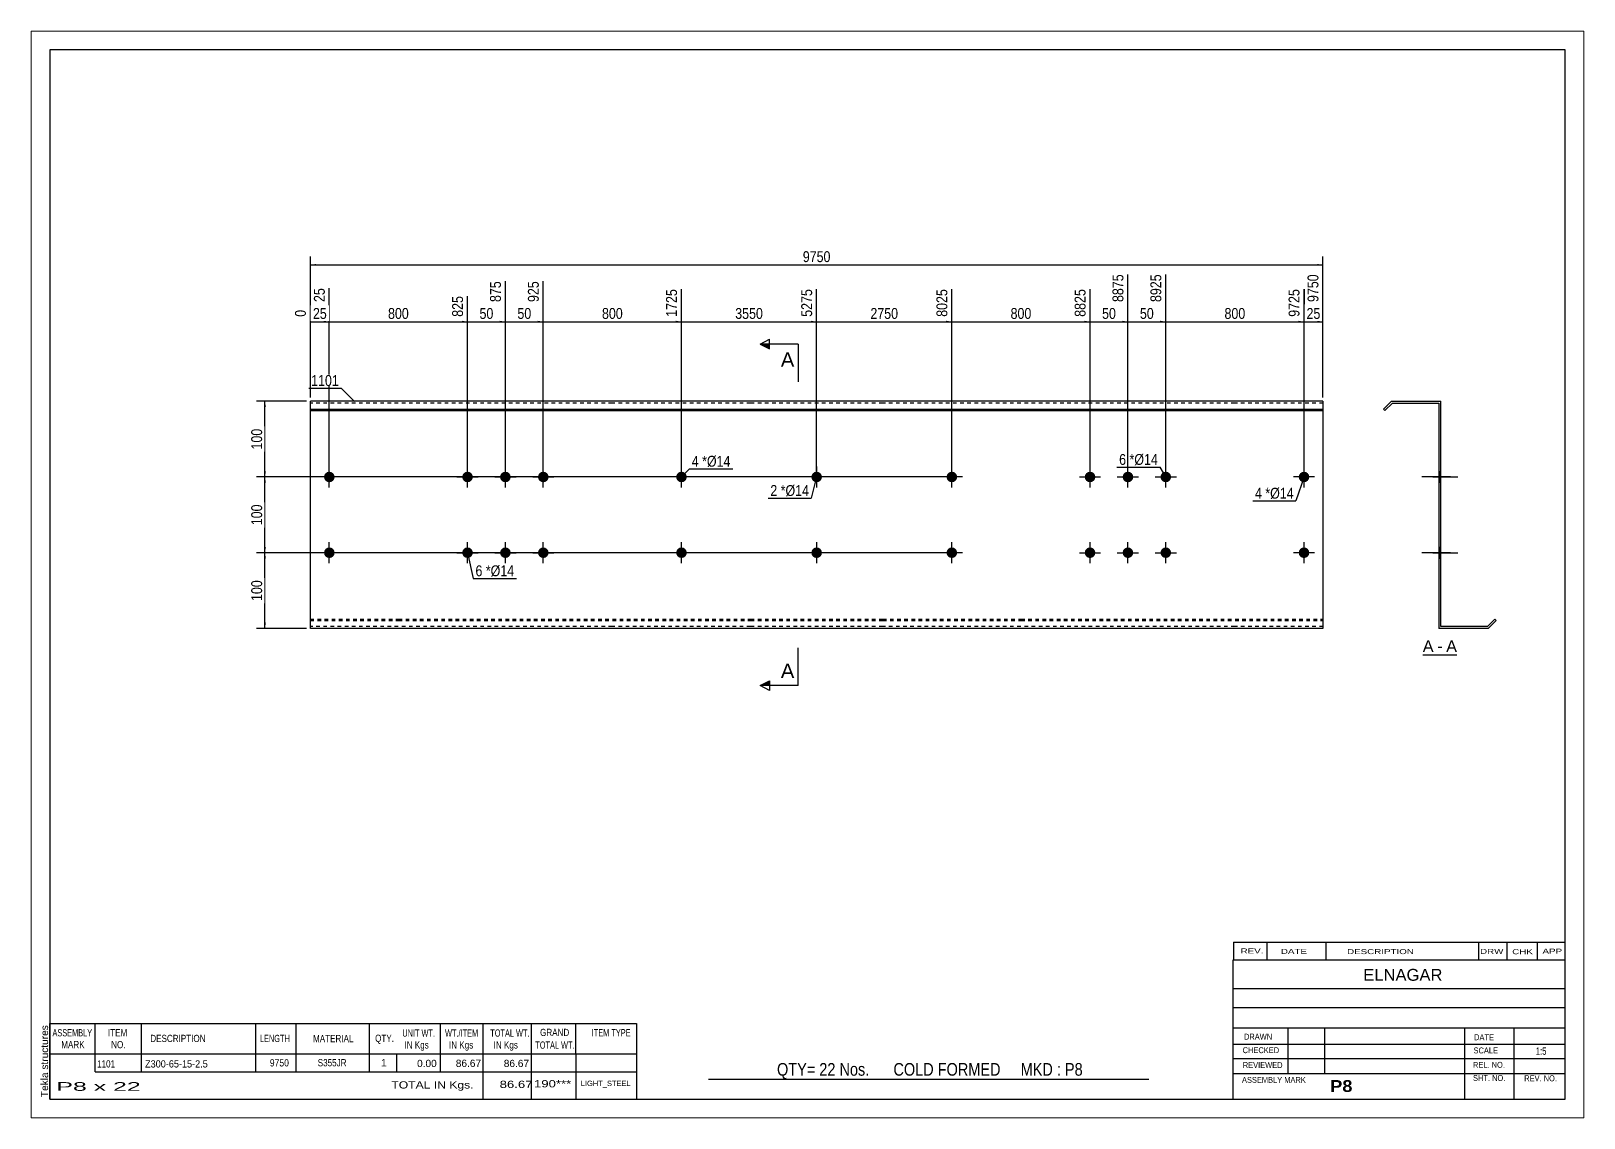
# Paper-space layout 'Layout1' of a CAD drawing. Header units: millimetres. Extents: x 0 to 410, y 0 to 287.
# The model-space entities are those that its viewports show. They can reach past a viewport. Long polylines and large blocks are cut down to what shows.
import ezdxf

# ---------------------------------------------------------------- set-up
doc = ezdxf.new("R2010")
doc.units = ezdxf.units.MM
doc.linetypes.add('DXK_LINE_DOT1', pattern=[1.8814, 0.9407, -0.9407])
doc.layers.add('Viewport layer', color=7, linetype='Continuous', plot=False)
doc.styles.add('Arial', font='ARIAL.TTF', dxfattribs={"height": 0.2})
doc.styles.add('Arial Bold', font='ARIALBD.TTF', dxfattribs={"height": 0.2})
doc.styles.add('Arial Narrow', font='ARIALN.TTF', dxfattribs={"height": 0.2})

# ---------------------------------------------------------------- blocks, each defined once
blk = doc.blocks.new('Unknown-629084057-1634')
at = {"color": 5, "linetype": 'Continuous'}
for p, q in [((331.25, 122.75), (-68.75, 122.75)), ((-68.75, 122.75), (-68.75, -154.25)), ((331.25, -154.25), (331.25, 122.75)), ((-68.75, -154.25), (331.25, -154.25))]:
    blk.add_line(p, q, dxfattribs=at)
at = {"color": 174, "linetype": 'Continuous', "style": 'Arial'}
blk.add_text('Tekla structures', height=1.9102, rotation=90, dxfattribs=at).set_placement((-69.25, -153.75))
blk = doc.blocks.new('Unknown-629084057-12 - 1231')
at = {"color": 7, "linetype": 'Continuous'}
blk.add_line((293.7, -36.95), (302.73, -36.95), dxfattribs=at)
at = {"color": 0, "linetype": 'Continuous'}
blk.add_wipeout([(296.54, -36.2), (296.54, -33), (293.7, -33), (293.7, -36.2)], dxfattribs=at)
blk.add_wipeout([(298.92, -36.2), (298.92, -33), (297.5, -33), (297.5, -36.2)], dxfattribs=at)
at = {"color": 96, "linetype": 'Continuous', "style": 'Arial'}
blk.add_text('A', height=3.06, dxfattribs=at).set_placement((293.7, -36.2))
at = {"color": 0, "linetype": 'Continuous'}
blk.add_wipeout([(302.73, -36.2), (302.73, -33), (299.88, -33), (299.88, -36.2)], dxfattribs=at)
at = {"color": 96, "linetype": 'Continuous', "style": 'Arial'}
for s, p in [('-', (297.5, -36.2)), ('A', (299.88, -36.2))]:
    blk.add_text(s, height=3.06, dxfattribs=at).set_placement(p)
blk = doc.blocks.new('Bolt-629084057-1223 - 1203')
at = {"linetype": 'Continuous'}
for points in [[(167.96, -10, -1), (170.76, -10, -1)], [(260.94, -10, -1), (263.74, -10, -1)]]:
    blk.add_hatch(color=3, dxfattribs=at).paths.add_polyline_path(points)
at = {"color": 3, "linetype": 'Continuous'}
for p, q in [((169.36, -12.8), (169.36, -7.2)), ((262.34, -12.8), (262.34, -7.2)), ((172.16, -10), (166.56, -10)), ((265.14, -10), (259.54, -10))]:
    blk.add_line(p, q, dxfattribs=at)
blk = doc.blocks.new('Part-629084057-1218 - 1203')
at = {"color": 2, "linetype": 'Continuous'}
for p, q in [((0, -30), (0, 30)), ((23.19, 30), (0, 30)), ((79.68, 30), (23.29, 30)), ((116.17, 30), (79.78, 30)), ((151.07, 30), (116.27, 30)), ((187.56, 30), (151.17, 30)), ((244.05, 30), (187.66, 30)), ((267.34, 30), (244.15, 30)), ((267.34, 30), (267.34, -30)), ((0, 27.88), (23.19, 27.88)), ((0, 27.53), (23.19, 27.53)), ((23.29, 27.88), (79.68, 27.88)), ((23.29, 27.53), (79.68, 27.53)), ((79.78, 27.88), (116.17, 27.88)), ((79.78, 27.53), (116.17, 27.53)), ((116.27, 27.88), (151.07, 27.88)), ((116.27, 27.53), (151.07, 27.53)), ((151.17, 27.88), (187.56, 27.88)), ((151.17, 27.53), (187.56, 27.53)), ((187.66, 27.88), (244.05, 27.88)), ((187.66, 27.53), (244.05, 27.53)), ((244.15, 27.88), (267.34, 27.88)), ((244.15, 27.53), (267.34, 27.53)), ((23.19, -30), (0, -30)), ((79.68, -30), (23.29, -30)), ((116.17, -30), (79.78, -30)), ((151.07, -30), (116.27, -30)), ((187.56, -30), (151.17, -30)), ((244.05, -30), (187.66, -30)), ((267.34, -30), (244.15, -30))]:
    blk.add_line(p, q, dxfattribs=at)
at = {"color": 7, "linetype": 'DXK_LINE_DOT1'}
for p, q in [((23.19, 29.5), (0, 29.5)), ((79.68, 29.5), (23.29, 29.5)), ((116.17, 29.5), (79.78, 29.5)), ((151.07, 29.5), (116.27, 29.5)), ((187.56, 29.5), (151.17, 29.5)), ((244.05, 29.5), (187.66, 29.5)), ((267.34, 29.5), (244.15, 29.5)), ((0, -27.53), (23.19, -27.53)), ((0, -27.88), (23.19, -27.88)), ((23.29, -27.53), (79.68, -27.53)), ((23.29, -27.88), (79.68, -27.88)), ((79.78, -27.53), (116.17, -27.53)), ((79.78, -27.88), (116.17, -27.88)), ((116.27, -27.53), (151.07, -27.53)), ((116.27, -27.88), (151.07, -27.88)), ((151.17, -27.53), (187.56, -27.53)), ((151.17, -27.88), (187.56, -27.88)), ((187.66, -27.53), (244.05, -27.53)), ((187.66, -27.88), (244.05, -27.88)), ((244.15, -27.53), (267.34, -27.53)), ((244.15, -27.88), (267.34, -27.88)), ((23.19, -29.5), (0, -29.5)), ((79.68, -29.5), (23.29, -29.5)), ((116.17, -29.5), (79.78, -29.5)), ((151.07, -29.5), (116.27, -29.5)), ((187.56, -29.5), (151.17, -29.5)), ((244.05, -29.5), (187.66, -29.5)), ((267.34, -29.5), (244.15, -29.5))]:
    blk.add_line(p, q, dxfattribs=at)
blk = doc.blocks.new('Bolt-629084057-1219 - 1203')
at = {"linetype": 'Continuous'}
for points in [[(40.09, 10, -1), (42.89, 10, -1)], [(50.09, 10, -1), (52.89, 10, -1)], [(60.09, 10, -1), (62.89, 10, -1)], [(40.09, -10, -1), (42.89, -10, -1)], [(50.09, -10, -1), (52.89, -10, -1)], [(60.09, -10, -1), (62.89, -10, -1)]]:
    blk.add_hatch(color=3, dxfattribs=at).paths.add_polyline_path(points)
at = {"color": 3, "linetype": 'Continuous'}
for p, q in [((41.49, 7.2), (41.49, 12.8)), ((51.49, 7.2), (51.49, 12.8)), ((61.49, 7.2), (61.49, 12.8)), ((38.69, 10), (44.29, 10)), ((48.69, 10), (54.29, 10)), ((58.69, 10), (64.29, 10)), ((41.49, -12.8), (41.49, -7.2)), ((51.49, -12.8), (51.49, -7.2)), ((61.49, -12.8), (61.49, -7.2)), ((38.69, -10), (44.29, -10)), ((48.69, -10), (54.29, -10)), ((58.69, -10), (64.29, -10))]:
    blk.add_line(p, q, dxfattribs=at)
blk = doc.blocks.new('Bolt-629084057-1220 - 1203')
at = {"linetype": 'Continuous'}
for points in [[(3.6, 10, -1), (6.4, 10, -1)], [(96.58, 10, -1), (99.38, 10, -1)]]:
    blk.add_hatch(color=3, dxfattribs=at).paths.add_polyline_path(points)
at = {"color": 3, "linetype": 'Continuous'}
for p, q in [((5, 7.2), (5, 12.8)), ((97.98, 7.2), (97.98, 12.8)), ((7.8, 10), (2.2, 10)), ((100.78, 10), (95.18, 10))]:
    blk.add_line(p, q, dxfattribs=at)
blk = doc.blocks.new('Bolt-629084057-1221 - 1203')
at = {"linetype": 'Continuous'}
for points in [[(3.6, -10, -1), (6.4, -10, -1)], [(96.58, -10, -1), (99.38, -10, -1)]]:
    blk.add_hatch(color=3, dxfattribs=at).paths.add_polyline_path(points)
at = {"color": 3, "linetype": 'Continuous'}
for p, q in [((5, -12.8), (5, -7.2)), ((97.98, -12.8), (97.98, -7.2)), ((7.8, -10), (2.2, -10)), ((100.78, -10), (95.18, -10))]:
    blk.add_line(p, q, dxfattribs=at)
blk = doc.blocks.new('Bolt-629084057-1222 - 1203')
at = {"linetype": 'Continuous'}
for points in [[(204.45, 10, -1), (207.25, 10, -1)], [(214.45, 10, -1), (217.25, 10, -1)], [(224.45, 10, -1), (227.25, 10, -1)], [(204.45, -10, -1), (207.25, -10, -1)], [(214.45, -10, -1), (217.25, -10, -1)], [(224.45, -10, -1), (227.25, -10, -1)]]:
    blk.add_hatch(color=3, dxfattribs=at).paths.add_polyline_path(points)
at = {"color": 3, "linetype": 'Continuous'}
for p, q in [((205.85, 7.2), (205.85, 12.8)), ((215.85, 7.2), (215.85, 12.8)), ((225.85, 7.2), (225.85, 12.8)), ((203.05, 10), (208.65, 10)), ((213.05, 10), (218.65, 10)), ((223.05, 10), (228.65, 10)), ((205.85, -12.8), (205.85, -7.2)), ((215.85, -12.8), (215.85, -7.2)), ((225.85, -12.8), (225.85, -7.2)), ((203.05, -10), (208.65, -10)), ((213.05, -10), (218.65, -10)), ((223.05, -10), (228.65, -10))]:
    blk.add_line(p, q, dxfattribs=at)
blk = doc.blocks.new('Bolt-629084057-1224 - 1203')
at = {"linetype": 'Continuous'}
for points in [[(167.96, 10, -1), (170.76, 10, -1)], [(260.94, 10, -1), (263.74, 10, -1)]]:
    blk.add_hatch(color=3, dxfattribs=at).paths.add_polyline_path(points)
at = {"color": 3, "linetype": 'Continuous'}
for p, q in [((169.36, 7.2), (169.36, 12.8)), ((262.34, 7.2), (262.34, 12.8)), ((172.16, 10), (166.56, 10)), ((265.14, 10), (259.54, 10))]:
    blk.add_line(p, q, dxfattribs=at)
blk = doc.blocks.new('Bolt-629084057-1225 - 1203')
at = {"linetype": 'Continuous'}
for points in [[(135.07, 10, -1), (132.27, 10, -1)], [(135.07, -10, -1), (132.27, -10, -1)]]:
    blk.add_hatch(color=3, dxfattribs=at).paths.add_polyline_path(points)
at = {"color": 3, "linetype": 'Continuous'}
for p, q in [((133.67, 12.8), (133.67, 7.2)), ((136.47, 10), (130.87, 10)), ((133.67, -7.2), (133.67, -12.8)), ((136.47, -10), (130.87, -10))]:
    blk.add_line(p, q, dxfattribs=at)
blk = doc.blocks.new('Part-629084057-1233 - 1231')
at = {"color": 2, "linetype": 'Continuous'}
for p, q in [((285.46, 30), (283.34, 27.88)), ((283.69, 27.53), (285.67, 29.5)), ((285.46, 30), (298.46, 30)), ((285.67, 29.5), (297.96, 29.5)), ((297.96, 29.5), (297.96, -30)), ((298.46, -29.5), (298.46, 30)), ((283.34, 27.88), (283.69, 27.53)), ((312.73, -27.53), (310.75, -29.5)), ((310.96, -30), (313.08, -27.88)), ((313.08, -27.88), (312.73, -27.53)), ((310.96, -30), (297.96, -30)), ((310.75, -29.5), (298.46, -29.5))]:
    blk.add_line(p, q, dxfattribs=at)
blk = doc.blocks.new('Bolt-629084057-1234 - 1231')
at = {"linetype": 'Continuous'}
for points in [[(297.96, 11.4), (297.96, 8.6), (298.46, 8.6), (298.46, 11.4)], [(297.96, 11.4), (297.96, 8.6), (298.46, 8.6), (298.46, 11.4)], [(297.96, 11.4), (297.96, 8.6), (298.46, 8.6), (298.46, 11.4)], [(297.96, -8.6), (297.96, -11.4), (298.46, -11.4), (298.46, -8.6)], [(297.96, -8.6), (297.96, -11.4), (298.46, -11.4), (298.46, -8.6)], [(297.96, -8.6), (297.96, -11.4), (298.46, -11.4), (298.46, -8.6)]]:
    blk.add_hatch(color=3, dxfattribs=at).paths.add_polyline_path(points)
at = {"color": 3, "linetype": 'Continuous'}
for p, q in [((301.06, 10), (293.46, 10)), ((301.06, 10), (293.46, 10)), ((301.06, 10), (293.46, 10)), ((298.46, 11.4), (297.96, 11.4)), ((298.46, 11.4), (297.96, 11.4)), ((298.46, 11.4), (297.96, 11.4)), ((298.46, 8.6), (297.96, 8.6)), ((298.46, 8.6), (297.96, 8.6)), ((298.46, 8.6), (297.96, 8.6)), ((301.06, -10), (293.46, -10)), ((301.06, -10), (293.46, -10)), ((301.06, -10), (293.46, -10)), ((298.46, -8.6), (297.96, -8.6)), ((298.46, -8.6), (297.96, -8.6)), ((298.46, -8.6), (297.96, -8.6)), ((298.46, -11.4), (297.96, -11.4)), ((298.46, -11.4), (297.96, -11.4)), ((298.46, -11.4), (297.96, -11.4))]:
    blk.add_line(p, q, dxfattribs=at)
blk = doc.blocks.new('Bolt-629084057-1235 - 1231')
at = {"linetype": 'Continuous'}
blk.add_hatch(color=3, dxfattribs=at).paths.add_polyline_path([(297.96, 11.4), (297.96, 8.6), (298.46, 8.6), (298.46, 11.4)])
blk.add_hatch(color=3, dxfattribs=at).paths.add_polyline_path([(297.96, 11.4), (297.96, 8.6), (298.46, 8.6), (298.46, 11.4)])
at = {"color": 3, "linetype": 'Continuous'}
for p, q in [((296.36, 10), (302.96, 10)), ((296.36, 10), (302.96, 10)), ((297.96, 11.4), (298.46, 11.4)), ((297.96, 11.4), (298.46, 11.4)), ((297.96, 8.6), (298.46, 8.6)), ((297.96, 8.6), (298.46, 8.6))]:
    blk.add_line(p, q, dxfattribs=at)
blk = doc.blocks.new('Bolt-629084057-1236 - 1231')
at = {"linetype": 'Continuous'}
blk.add_hatch(color=3, dxfattribs=at).paths.add_polyline_path([(297.96, -8.6), (297.96, -11.4), (298.46, -11.4), (298.46, -8.6)])
blk.add_hatch(color=3, dxfattribs=at).paths.add_polyline_path([(297.96, -8.6), (297.96, -11.4), (298.46, -11.4), (298.46, -8.6)])
at = {"color": 3, "linetype": 'Continuous'}
for p, q in [((296.36, -10), (302.96, -10)), ((296.36, -10), (302.96, -10)), ((297.96, -8.6), (298.46, -8.6)), ((297.96, -8.6), (298.46, -8.6)), ((297.96, -11.4), (298.46, -11.4)), ((297.96, -11.4), (298.46, -11.4))]:
    blk.add_line(p, q, dxfattribs=at)
blk = doc.blocks.new('Bolt-629084057-1237 - 1231')
at = {"linetype": 'Continuous'}
for points in [[(297.96, 11.4), (297.96, 8.6), (298.46, 8.6), (298.46, 11.4)], [(297.96, 11.4), (297.96, 8.6), (298.46, 8.6), (298.46, 11.4)], [(297.96, 11.4), (297.96, 8.6), (298.46, 8.6), (298.46, 11.4)], [(297.96, -8.6), (297.96, -11.4), (298.46, -11.4), (298.46, -8.6)], [(297.96, -8.6), (297.96, -11.4), (298.46, -11.4), (298.46, -8.6)], [(297.96, -8.6), (297.96, -11.4), (298.46, -11.4), (298.46, -8.6)]]:
    blk.add_hatch(color=3, dxfattribs=at).paths.add_polyline_path(points)
at = {"color": 3, "linetype": 'Continuous'}
for p, q in [((301.06, 10), (293.46, 10)), ((301.06, 10), (293.46, 10)), ((301.06, 10), (293.46, 10)), ((298.46, 11.4), (297.96, 11.4)), ((298.46, 11.4), (297.96, 11.4)), ((298.46, 11.4), (297.96, 11.4)), ((298.46, 8.6), (297.96, 8.6)), ((298.46, 8.6), (297.96, 8.6)), ((298.46, 8.6), (297.96, 8.6)), ((301.06, -10), (293.46, -10)), ((301.06, -10), (293.46, -10)), ((301.06, -10), (293.46, -10)), ((298.46, -8.6), (297.96, -8.6)), ((298.46, -8.6), (297.96, -8.6)), ((298.46, -8.6), (297.96, -8.6)), ((298.46, -11.4), (297.96, -11.4)), ((298.46, -11.4), (297.96, -11.4)), ((298.46, -11.4), (297.96, -11.4))]:
    blk.add_line(p, q, dxfattribs=at)
blk = doc.blocks.new('Bolt-629084057-1238 - 1231')
at = {"linetype": 'Continuous'}
blk.add_hatch(color=3, dxfattribs=at).paths.add_polyline_path([(297.96, -8.6), (297.96, -11.4), (298.46, -11.4), (298.46, -8.6)])
blk.add_hatch(color=3, dxfattribs=at).paths.add_polyline_path([(297.96, -8.6), (297.96, -11.4), (298.46, -11.4), (298.46, -8.6)])
at = {"color": 3, "linetype": 'Continuous'}
for p, q in [((296.36, -10), (302.96, -10)), ((296.36, -10), (302.96, -10)), ((297.96, -8.6), (298.46, -8.6)), ((297.96, -8.6), (298.46, -8.6)), ((297.96, -11.4), (298.46, -11.4)), ((297.96, -11.4), (298.46, -11.4))]:
    blk.add_line(p, q, dxfattribs=at)
blk = doc.blocks.new('Bolt-629084057-1239 - 1231')
at = {"linetype": 'Continuous'}
blk.add_hatch(color=3, dxfattribs=at).paths.add_polyline_path([(297.96, 11.4), (297.96, 8.6), (298.46, 8.6), (298.46, 11.4)])
blk.add_hatch(color=3, dxfattribs=at).paths.add_polyline_path([(297.96, 11.4), (297.96, 8.6), (298.46, 8.6), (298.46, 11.4)])
at = {"color": 3, "linetype": 'Continuous'}
for p, q in [((296.36, 10), (302.96, 10)), ((296.36, 10), (302.96, 10)), ((297.96, 11.4), (298.46, 11.4)), ((297.96, 11.4), (298.46, 11.4)), ((297.96, 8.6), (298.46, 8.6)), ((297.96, 8.6), (298.46, 8.6))]:
    blk.add_line(p, q, dxfattribs=at)
blk = doc.blocks.new('Bolt-629084057-1240 - 1231')
at = {"linetype": 'Continuous'}
for points in [[(298.46, 8.6), (298.46, 11.4), (297.96, 11.4), (297.96, 8.6)], [(298.46, -11.4), (298.46, -8.6), (297.96, -8.6), (297.96, -11.4)]]:
    blk.add_hatch(color=3, dxfattribs=at).paths.add_polyline_path(points)
at = {"color": 3, "linetype": 'Continuous'}
for p, q in [((298.46, 10), (293.96, 10)), ((298.46, 11.4), (297.96, 11.4)), ((298.46, 8.6), (297.96, 8.6)), ((298.46, -10), (293.96, -10)), ((298.46, -8.6), (297.96, -8.6)), ((298.46, -11.4), (297.96, -11.4))]:
    blk.add_line(p, q, dxfattribs=at)
blk = doc.blocks.new('StraightDimension-629084057-1252 - 1203')
at = {"linetype": 'Continuous'}
blk.add_hatch(color=7, dxfattribs=at).paths.add_polyline_path([(265.84, 51.25), (267.34, 51), (265.84, 50.75)])
at = {"color": 7, "linetype": 'Continuous'}
for p, q in [((267.34, 31), (267.34, 63.51)), ((262.34, 11), (262.34, 59.61)), ((262.34, 51), (267.34, 51))]:
    blk.add_line(p, q, dxfattribs=at)
at = {"color": 0}
blk.add_wipeout([(267.27, 51.15), (267.27, 55.35), (262.41, 55.35), (262.41, 51.15)], dxfattribs=at)
at = {"color": 0, "linetype": 'Continuous'}
blk.add_wipeout([(266.74, 64.11), (262.54, 64.11), (262.54, 55.6), (266.74, 55.6)], dxfattribs=at)
at = {"color": 3, "linetype": 'Continuous', "style": 'Arial Narrow'}
blk.add_text('9750', height=2.863, rotation=90.0002, dxfattribs=at).set_placement((266.14, 56.2))
at = {"color": 3, "style": 'Arial Narrow'}
blk.add_text('25', height=2.863, dxfattribs=at).set_placement((263.01, 51.75))
blk = doc.blocks.new('StraightDimension-629084057-1310 - 1203')
at = {"linetype": 'Continuous'}
for points in [[(-12.25, 8.5), (-12, 10), (-11.75, 8.5)], [(-11.75, -8.5), (-12, -10), (-12.25, -8.5)]]:
    blk.add_hatch(color=7, dxfattribs=at).paths.add_polyline_path(points)
at = {"color": 7, "linetype": 'Continuous'}
for p, q in [((168.36, 10), (-14.25, 10)), ((-12, -10), (-12, 10)), ((168.36, -10), (-14.25, -10))]:
    blk.add_line(p, q, dxfattribs=at)
at = {"color": 0}
blk.add_wipeout([(-12.15, 3.34), (-16.35, 3.34), (-16.35, -3.34), (-12.15, -3.34)], dxfattribs=at)
at = {"color": 3, "style": 'Arial Narrow'}
blk.add_text('100', height=2.863, rotation=90.0002, dxfattribs=at).set_placement((-12.75, -2.74))
blk = doc.blocks.new('StraightDimension-629084057-1253 - 1203')
at = {"linetype": 'Continuous'}
blk.add_hatch(color=7, dxfattribs=at).paths.add_polyline_path([(260.84, 51.25), (262.34, 51), (260.84, 50.75)])
at = {"color": 7, "linetype": 'Continuous'}
for p, q in [((225.85, 11), (225.85, 63.51)), ((262.34, 11), (262.34, 59.61)), ((225.85, 51), (262.34, 51))]:
    blk.add_line(p, q, dxfattribs=at)
at = {"color": 0, "linetype": 'Continuous'}
blk.add_wipeout([(261.74, 60.21), (257.54, 60.21), (257.54, 51.7), (261.74, 51.7)], dxfattribs=at)
at = {"color": 0}
blk.add_wipeout([(247.44, 51.15), (247.44, 55.35), (240.75, 55.35), (240.75, 51.15)], dxfattribs=at)
at = {"color": 3, "linetype": 'Continuous', "style": 'Arial Narrow'}
blk.add_text('9725', height=2.863, rotation=90.0002, dxfattribs=at).set_placement((261.14, 52.3))
at = {"color": 3, "style": 'Arial Narrow'}
blk.add_text('800', height=2.863, dxfattribs=at).set_placement((241.35, 51.75))
blk = doc.blocks.new('StraightDimension-629084057-1254 - 1203')
at = {"linetype": 'Continuous'}
blk.add_hatch(color=7, dxfattribs=at).paths.add_polyline_path([(224.35, 51.25), (225.85, 51), (224.35, 50.75)])
at = {"color": 7, "linetype": 'Continuous'}
for p, q in [((215.85, 11), (215.85, 63.51)), ((225.85, 11), (225.85, 63.51)), ((215.85, 51), (225.85, 51))]:
    blk.add_line(p, q, dxfattribs=at)
at = {"color": 0}
blk.add_wipeout([(223.28, 51.15), (223.28, 55.35), (218.42, 55.35), (218.42, 51.15)], dxfattribs=at)
at = {"color": 0, "linetype": 'Continuous'}
blk.add_wipeout([(225.25, 64.11), (221.05, 64.11), (221.05, 55.6), (225.25, 55.6)], dxfattribs=at)
at = {"color": 3, "linetype": 'Continuous', "style": 'Arial Narrow'}
blk.add_text('8925', height=2.863, rotation=90.0002, dxfattribs=at).set_placement((224.65, 56.2))
at = {"color": 3, "style": 'Arial Narrow'}
blk.add_text('50', height=2.863, dxfattribs=at).set_placement((219.02, 51.75))
blk = doc.blocks.new('StraightDimension-629084057-1255 - 1203')
at = {"linetype": 'Continuous'}
blk.add_hatch(color=7, dxfattribs=at).paths.add_polyline_path([(214.35, 51.25), (215.85, 51), (214.35, 50.75)])
at = {"color": 7, "linetype": 'Continuous'}
for p, q in [((215.85, 11), (215.85, 63.51)), ((205.85, 11), (205.85, 59.61)), ((205.85, 51), (215.85, 51))]:
    blk.add_line(p, q, dxfattribs=at)
at = {"color": 0}
blk.add_wipeout([(213.28, 51.15), (213.28, 55.35), (208.42, 55.35), (208.42, 51.15)], dxfattribs=at)
at = {"color": 0, "linetype": 'Continuous'}
blk.add_wipeout([(215.25, 64.11), (211.05, 64.11), (211.05, 55.6), (215.25, 55.6)], dxfattribs=at)
at = {"color": 3, "linetype": 'Continuous', "style": 'Arial Narrow'}
blk.add_text('8875', height=2.863, rotation=90.0002, dxfattribs=at).set_placement((214.65, 56.2))
at = {"color": 3, "style": 'Arial Narrow'}
blk.add_text('50', height=2.863, dxfattribs=at).set_placement((209.02, 51.75))
blk = doc.blocks.new('StraightDimension-629084057-1256 - 1203')
at = {"linetype": 'Continuous'}
blk.add_hatch(color=7, dxfattribs=at).paths.add_polyline_path([(204.35, 51.25), (205.85, 51), (204.35, 50.75)])
at = {"color": 7, "linetype": 'Continuous'}
for p, q in [((169.36, 11), (169.36, 59.61)), ((205.85, 11), (205.85, 59.61)), ((169.36, 51), (205.85, 51))]:
    blk.add_line(p, q, dxfattribs=at)
at = {"color": 0, "linetype": 'Continuous'}
blk.add_wipeout([(205.25, 60.21), (201.05, 60.21), (201.05, 51.7), (205.25, 51.7)], dxfattribs=at)
at = {"color": 0}
blk.add_wipeout([(190.95, 51.15), (190.95, 55.35), (184.27, 55.35), (184.27, 51.15)], dxfattribs=at)
at = {"color": 3, "linetype": 'Continuous', "style": 'Arial Narrow'}
blk.add_text('8825', height=2.863, rotation=90.0002, dxfattribs=at).set_placement((204.65, 52.3))
at = {"color": 3, "style": 'Arial Narrow'}
blk.add_text('800', height=2.863, dxfattribs=at).set_placement((184.87, 51.75))
blk = doc.blocks.new('StraightDimension-629084057-1257 - 1203')
at = {"linetype": 'Continuous'}
blk.add_hatch(color=7, dxfattribs=at).paths.add_polyline_path([(167.86, 51.25), (169.36, 51), (167.86, 50.75)])
at = {"color": 7, "linetype": 'Continuous'}
for p, q in [((133.67, 11), (133.67, 59.61)), ((169.36, 11), (169.36, 59.61)), ((133.67, 51), (169.36, 51))]:
    blk.add_line(p, q, dxfattribs=at)
at = {"color": 0, "linetype": 'Continuous'}
blk.add_wipeout([(168.76, 60.21), (164.56, 60.21), (164.56, 51.7), (168.76, 51.7)], dxfattribs=at)
at = {"color": 0}
blk.add_wipeout([(155.77, 51.15), (155.77, 55.35), (147.26, 55.35), (147.26, 51.15)], dxfattribs=at)
at = {"color": 3, "linetype": 'Continuous', "style": 'Arial Narrow'}
blk.add_text('8025', height=2.863, rotation=90.0002, dxfattribs=at).set_placement((168.16, 52.3))
at = {"color": 3, "style": 'Arial Narrow'}
blk.add_text('2750', height=2.863, dxfattribs=at).set_placement((147.86, 51.75))
blk = doc.blocks.new('StraightDimension-629084057-1258 - 1203')
at = {"linetype": 'Continuous'}
blk.add_hatch(color=7, dxfattribs=at).paths.add_polyline_path([(132.17, 51.25), (133.67, 51), (132.17, 50.75)])
at = {"color": 7, "linetype": 'Continuous'}
for p, q in [((97.98, 11), (97.98, 59.61)), ((133.67, 11), (133.67, 59.61)), ((97.98, 51), (133.67, 51))]:
    blk.add_line(p, q, dxfattribs=at)
at = {"color": 0, "linetype": 'Continuous'}
blk.add_wipeout([(133.07, 60.21), (128.87, 60.21), (128.87, 51.7), (133.07, 51.7)], dxfattribs=at)
at = {"color": 0}
blk.add_wipeout([(120.08, 51.15), (120.08, 55.35), (111.57, 55.35), (111.57, 51.15)], dxfattribs=at)
at = {"color": 3, "linetype": 'Continuous', "style": 'Arial Narrow'}
blk.add_text('5275', height=2.863, rotation=90.0002, dxfattribs=at).set_placement((132.47, 52.3))
at = {"color": 3, "style": 'Arial Narrow'}
blk.add_text('3550', height=2.863, dxfattribs=at).set_placement((112.17, 51.75))
blk = doc.blocks.new('StraightDimension-629084057-1259 - 1203')
at = {"linetype": 'Continuous'}
blk.add_hatch(color=7, dxfattribs=at).paths.add_polyline_path([(96.48, 51.25), (97.98, 51), (96.48, 50.75)])
at = {"color": 7, "linetype": 'Continuous'}
for p, q in [((61.49, 11), (61.49, 61.68)), ((97.98, 11), (97.98, 59.61)), ((61.49, 51), (97.98, 51))]:
    blk.add_line(p, q, dxfattribs=at)
at = {"color": 0, "linetype": 'Continuous'}
blk.add_wipeout([(97.38, 60.21), (93.18, 60.21), (93.18, 51.7), (97.38, 51.7)], dxfattribs=at)
at = {"color": 0}
blk.add_wipeout([(83.07, 51.15), (83.07, 55.35), (76.39, 55.35), (76.39, 51.15)], dxfattribs=at)
at = {"color": 3, "linetype": 'Continuous', "style": 'Arial Narrow'}
blk.add_text('1725', height=2.863, rotation=90.0002, dxfattribs=at).set_placement((96.78, 52.3))
at = {"color": 3, "style": 'Arial Narrow'}
blk.add_text('800', height=2.863, dxfattribs=at).set_placement((76.99, 51.75))
blk = doc.blocks.new('StraightDimension-629084057-1260 - 1203')
at = {"linetype": 'Continuous'}
blk.add_hatch(color=7, dxfattribs=at).paths.add_polyline_path([(59.99, 51.25), (61.49, 51), (59.99, 50.75)])
at = {"color": 7, "linetype": 'Continuous'}
for p, q in [((51.49, 11), (51.49, 61.68)), ((61.49, 11), (61.49, 61.68)), ((51.49, 51), (61.49, 51))]:
    blk.add_line(p, q, dxfattribs=at)
at = {"color": 0}
blk.add_wipeout([(58.92, 51.15), (58.92, 55.35), (54.06, 55.35), (54.06, 51.15)], dxfattribs=at)
at = {"color": 0, "linetype": 'Continuous'}
blk.add_wipeout([(60.89, 62.28), (56.69, 62.28), (56.69, 55.6), (60.89, 55.6)], dxfattribs=at)
at = {"color": 3, "linetype": 'Continuous', "style": 'Arial Narrow'}
blk.add_text('925', height=2.863, rotation=90.0002, dxfattribs=at).set_placement((60.29, 56.2))
at = {"color": 3, "style": 'Arial Narrow'}
blk.add_text('50', height=2.863, dxfattribs=at).set_placement((54.66, 51.75))
blk = doc.blocks.new('StraightDimension-629084057-1261 - 1203')
at = {"linetype": 'Continuous'}
blk.add_hatch(color=7, dxfattribs=at).paths.add_polyline_path([(49.99, 51.25), (51.49, 51), (49.99, 50.75)])
at = {"color": 7, "linetype": 'Continuous'}
for p, q in [((51.49, 11), (51.49, 61.68)), ((41.49, 11), (41.49, 57.78)), ((41.49, 51), (51.49, 51))]:
    blk.add_line(p, q, dxfattribs=at)
at = {"color": 0}
blk.add_wipeout([(48.92, 51.15), (48.92, 55.35), (44.06, 55.35), (44.06, 51.15)], dxfattribs=at)
at = {"color": 0, "linetype": 'Continuous'}
blk.add_wipeout([(50.89, 62.28), (46.69, 62.28), (46.69, 55.6), (50.89, 55.6)], dxfattribs=at)
at = {"color": 3, "linetype": 'Continuous', "style": 'Arial Narrow'}
blk.add_text('875', height=2.863, rotation=90.0002, dxfattribs=at).set_placement((50.29, 56.2))
at = {"color": 3, "style": 'Arial Narrow'}
blk.add_text('50', height=2.863, dxfattribs=at).set_placement((44.66, 51.75))
blk = doc.blocks.new('StraightDimension-629084057-1333 - 1203')
at = {"linetype": 'Continuous'}
for points in [[(1.5, 65.75), (0, 66), (1.5, 66.25)], [(265.84, 66.25), (267.34, 66), (265.84, 65.75)]]:
    blk.add_hatch(color=7, dxfattribs=at).paths.add_polyline_path(points)
at = {"color": 7, "linetype": 'Continuous'}
for p, q in [((0, 31), (0, 68.25)), ((0, 66), (267.34, 66)), ((267.34, 31), (267.34, 68.25))]:
    blk.add_line(p, q, dxfattribs=at)
at = {"color": 0}
blk.add_wipeout([(137.93, 66.15), (137.93, 70.35), (129.41, 70.35), (129.41, 66.15)], dxfattribs=at)
at = {"color": 3, "style": 'Arial Narrow'}
blk.add_text('9750', height=2.863, dxfattribs=at).set_placement((130.01, 66.75))
blk = doc.blocks.new('StraightDimension-629084057-1262 - 1203')
at = {"linetype": 'Continuous'}
blk.add_hatch(color=7, dxfattribs=at).paths.add_polyline_path([(39.99, 51.25), (41.49, 51), (39.99, 50.75)])
at = {"color": 7, "linetype": 'Continuous'}
for p, q in [((5, 11), (5, 59.86)), ((41.49, 11), (41.49, 57.78)), ((5, 51), (41.49, 51))]:
    blk.add_line(p, q, dxfattribs=at)
at = {"color": 0, "linetype": 'Continuous'}
blk.add_wipeout([(40.89, 58.38), (36.69, 58.38), (36.69, 51.7), (40.89, 51.7)], dxfattribs=at)
at = {"color": 0}
blk.add_wipeout([(26.59, 51.15), (26.59, 55.35), (19.9, 55.35), (19.9, 51.15)], dxfattribs=at)
at = {"color": 3, "linetype": 'Continuous', "style": 'Arial Narrow'}
blk.add_text('825', height=2.863, rotation=90.0002, dxfattribs=at).set_placement((40.29, 52.3))
at = {"color": 3, "style": 'Arial Narrow'}
blk.add_text('800', height=2.863, dxfattribs=at).set_placement((20.5, 51.75))
blk = doc.blocks.new('StraightDimension-629084057-1263 - 1203')
at = {"linetype": 'Continuous'}
blk.add_hatch(color=7, dxfattribs=at).paths.add_polyline_path([(3.5, 51.25), (5, 51), (3.5, 50.75)])
at = {"color": 7, "linetype": 'Continuous'}
for p, q in [((5, 11), (5, 59.86)), ((0, 31), (0, 54.13)), ((0, 51), (5, 51))]:
    blk.add_line(p, q, dxfattribs=at)
at = {"color": 0}
blk.add_wipeout([(4.93, 51.15), (4.93, 55.35), (0.07, 55.35), (0.07, 51.15)], dxfattribs=at)
at = {"color": 0, "linetype": 'Continuous'}
blk.add_wipeout([(4.4, 60.46), (0.2, 60.46), (0.2, 55.6), (4.4, 55.6)], dxfattribs=at)
blk.add_wipeout([(-0.6, 54.73), (-4.8, 54.73), (-4.8, 51.7), (-0.6, 51.7)], dxfattribs=at)
at = {"color": 3, "linetype": 'Continuous', "style": 'Arial Narrow'}
for s, height, p in [('25', 2.863, (3.8, 56.2)), ('0', 2.86, (-1.2, 52.3))]:
    blk.add_text(s, height=height, rotation=90.0002, dxfattribs=at).set_placement(p)
at = {"color": 3, "style": 'Arial Narrow'}
blk.add_text('25', height=2.863, dxfattribs=at).set_placement((0.67, 51.75))
blk = doc.blocks.new('StraightDimension-629084057-1309 - 1203')
at = {"linetype": 'Continuous'}
for points in [[(-12.25, 28.5), (-12, 30), (-11.75, 28.5)], [(-11.75, 11.5), (-12, 10), (-12.25, 11.5)]]:
    blk.add_hatch(color=7, dxfattribs=at).paths.add_polyline_path(points)
at = {"color": 7, "linetype": 'Continuous'}
for p, q in [((-1, 30), (-14.25, 30)), ((-12, 10), (-12, 30)), ((168.36, 10), (-14.25, 10))]:
    blk.add_line(p, q, dxfattribs=at)
at = {"color": 0}
blk.add_wipeout([(-12.15, 23.34), (-16.35, 23.34), (-16.35, 16.66), (-12.15, 16.66)], dxfattribs=at)
at = {"color": 3, "style": 'Arial Narrow'}
blk.add_text('100', height=2.863, rotation=90.0002, dxfattribs=at).set_placement((-12.75, 17.26))
blk = doc.blocks.new('StraightDimension-629084057-1311 - 1203')
at = {"linetype": 'Continuous'}
for points in [[(-12.25, -11.5), (-12, -10), (-11.75, -11.5)], [(-11.75, -28.5), (-12, -30), (-12.25, -28.5)]]:
    blk.add_hatch(color=7, dxfattribs=at).paths.add_polyline_path(points)
at = {"color": 7, "linetype": 'Continuous'}
for p, q in [((168.36, -10), (-14.25, -10)), ((-12, -30), (-12, -10)), ((-1, -30), (-14.25, -30))]:
    blk.add_line(p, q, dxfattribs=at)
at = {"color": 0}
blk.add_wipeout([(-12.15, -16.66), (-16.35, -16.66), (-16.35, -23.34), (-12.15, -23.34)], dxfattribs=at)
at = {"color": 3, "style": 'Arial Narrow'}
blk.add_text('100', height=2.863, rotation=90.0002, dxfattribs=at).set_placement((-12.75, -22.74))
blk = doc.blocks.new('CBS_BOM-629084057-1658')
at = {"color": 7, "linetype": 'Continuous'}
for p, q in [((-68.78, -142.28), (-68.78, -134.28)), ((-68.78, -134.28), (86.14, -134.28)), ((-56.78, -142.28), (-56.78, -134.28)), ((-44.59, -142.28), (-44.59, -134.28)), ((-14.43, -142.28), (-14.43, -134.28)), ((-3.75, -142.28), (-3.75, -134.28)), ((15.57, -142.28), (15.57, -134.28)), ((34.37, -142.28), (34.37, -134.28)), ((45.58, -142.28), (45.58, -134.28)), ((58.37, -142.28), (58.37, -134.28)), ((70.12, -142.28), (70.12, -134.28)), ((86.14, -134.29), (86.14, -142.27)), ((-68.78, -142.28), (86.14, -142.28)), ((-68.78, -147.08), (-68.78, -142.28)), ((-56.78, -147.08), (-56.78, -142.28)), ((-44.59, -147.08), (-44.59, -142.28)), ((-14.43, -147.08), (-14.43, -142.28)), ((-3.75, -147.08), (-3.75, -142.28)), ((15.57, -147.08), (15.57, -142.28)), ((22.83, -147.08), (22.83, -142.28)), ((34.37, -147.08), (34.37, -142.28)), ((45.58, -147.08), (45.58, -142.28)), ((58.37, -147.08), (58.37, -142.28)), ((70.14, -147.08), (70.14, -142.28)), ((86.14, -142.28), (86.14, -147.08)), ((-68.78, -154.28), (-68.78, -147.1)), ((-56.78, -147.08), (86.14, -147.08)), ((45.58, -154.28), (45.58, -147.1)), ((58.37, -154.28), (58.37, -147.1)), ((70.18, -154.28), (70.18, -147.1)), ((86.14, -147.08), (86.14, -154.28)), ((-68.78, -154.28), (86.14, -154.28))]:
    blk.add_line(p, q, dxfattribs=at)
at = {"color": 3, "linetype": 'Continuous', "style": 'Arial'}
for s, height, width, p in [('ASSEMBLY', 1.91, 0.7, (-68.1, -137.71)), ('MARK', 1.91, 0.8, (-65.78, -140.84)), ('ITEM', 1.91, 0.8, (-53.45, -137.71)), ('NO.', 1.91, 0.8, (-52.6, -140.84)), ('DESCRIPTION', 1.9102, 0.8, (-42.27, -139.21)), ('LENGTH', 1.91, 0.7, (-13.32, -139.21)), ('MATERIAL', 1.91, 0.8, (0.7, -139.26)), ('QTY.', 1.91, 0.8, (17.09, -139.18)), ('UNIT WT.', 1.91, 0.7, (24.26, -137.78)), ('IN Kgs', 1.91, 0.8, (24.84, -140.92)), ('WT./ITEM', 1.91, 0.7, (35.55, -137.78)), ('IN Kgs', 1.91, 0.8, (36.59, -140.92)), ('TOTAL WT.', 1.91, 0.7, (47.49, -137.78)), ('IN Kgs', 1.91, 0.8, (48.38, -140.92)), ('TOTAL WT.', 1.91, 0.7, (59.38, -140.96)), ('GRAND', 1.91, 0.8, (60.64, -137.62)), ('ITEM TYPE', 1.91, 0.7, (74.28, -137.7))]:
    blk.add_text(s, height=height, dxfattribs=dict(at, width=width)).set_placement(p)
at = {"color": 7, "linetype": 'Continuous', "style": 'Arial'}
for s, height, width, p in [('1101', 1.91, 0.8, (-56.32, -145.93)), ('Z300-65-15-2.5', 1.9102, 0.9, (-43.65, -145.93)), ('9750', 1.91, 0.85, (-10.71, -145.65)), ('S355JR', 1.91, 0.8, (1.94, -145.62))]:
    blk.add_text(s, height=height, dxfattribs=dict(at, width=width)).set_placement(p)
for s, p in [('1', (18.66, -145.62)), ('0.00', (28.17, -145.81)), ('86.67', (38.39, -145.78)), ('86.67', (51.06, -145.81))]:
    blk.add_text(s, height=1.91, dxfattribs=at).set_placement(p)
at = {"color": 6, "linetype": 'Continuous', "style": 'Arial'}
for s, height, width, p in [('P8 x 22', 2.292, 2.05, (-67.06, -152.09)), ('TOTAL IN Kgs.', 1.9102, 1.2, (21.38, -151.48)), ('86.67', 1.91, 1.3, (49.97, -151.33)), ('190***', 1.91, 1.3, (59.04, -151.17))]:
    blk.add_text(s, height=height, dxfattribs=dict(at, width=width)).set_placement(p)
blk.add_text('LIGHT_STEEL', height=1.4135, dxfattribs=at).set_placement((71.39, -150.83))
blk = doc.blocks.new('CBS_CALLOFF-629084057-1659')
at = {"color": 7, "linetype": 'Continuous'}
blk.add_line((105.13, -148.98), (221.36, -149), dxfattribs=at)
at = {"color": 3, "linetype": 'Continuous', "style": 'Arial Narrow'}
blk.add_text('QTY= 22 Nos.      COLD FORMED     MKD : P8', height=3.3405, dxfattribs=at).set_placement((123.2, -148.09))
blk = doc.blocks.new('CBS_NAME_BLOG-629084057-1660')
at = {"color": 7, "linetype": 'Continuous'}
for p, q in [((243.66, -117.5), (331.18, -117.5)), ((243.66, -154.21), (243.66, -117.5)), ((243.66, -125.04), (331.18, -125.04)), ((243.73, -130.09), (331.25, -130.09)), ((243.66, -135.46), (331.18, -135.46)), ((258.18, -147.57), (258.18, -135.47)), ((267.87, -147.54), (267.87, -135.47)), ((304.78, -154.21), (304.78, -135.48)), ((317.83, -154.21), (317.83, -135.47)), ((243.67, -139.76), (331.25, -139.74)), ((243.66, -143.51), (331.18, -143.51)), ((243.66, -147.55), (331.18, -147.55)), ((243.66, -154.25), (331.25, -154.25))]:
    blk.add_line(p, q, dxfattribs=at)
at = {"color": 3, "linetype": 'Continuous', "style": 'Arial'}
blk.add_text('ELNAGAR', height=3.133, dxfattribs=at).set_placement((277.98, -123.03))
at = {"color": 3, "linetype": 'Continuous'}
for s, height, style, width, p in [('DRAWN', 1.566, 'Arial', 0.9, (246.49, -138.57)), ('DATE', 1.566, 'Arial', 0.9, (307.25, -138.73)), ('CHECKED', 1.566, 'Arial', 0.9, (246.14, -142.14)), ('SCALE', 1.566, 'Arial', 0.9, (307.1, -142.21)), ('1:5', 1.957, 'Arial Narrow', 0.9, (323.55, -142.57)), ('REVIEWED', 1.566, 'Arial', 0.9, (246.18, -146.06)), ('REL. NO.', 1.566, 'Arial', 0.9, (306.96, -146.01)), ('ASSEMBLY MARK', 1.5663, 'Arial', 0.9, (245.96, -149.99)), ('P8', 3.131, 'Arial Bold', 1.1, (269.24, -152.39)), ('SHT. NO.', 1.566, 'Arial', 0.9, (306.96, -149.48)), ('REV. NO.', 1.566, 'Arial', 0.9, (320.48, -149.57))]:
    blk.add_text(s, height=height, dxfattribs=dict(at, style=style, width=width)).set_placement(p)
blk = doc.blocks.new('CBS_REVISION-629084057-1661')
at = {"color": 7, "linetype": 'Continuous'}
for p, q in [((243.74, -112.87), (331.24, -112.87)), ((243.74, -112.87), (243.74, -117.5)), ((252.54, -112.87), (252.54, -117.5)), ((268.13, -112.87), (268.13, -117.44)), ((308.39, -112.87), (308.39, -117.5)), ((315.93, -112.87), (315.93, -117.5)), ((323.88, -112.87), (323.88, -117.5)), ((243.74, -117.5), (331.24, -117.5))]:
    blk.add_line(p, q, dxfattribs=at)
at = {"color": 7, "style": 'Arial Narrow', "width": 1.7}
for s, height, p in [('REV.', 1.326, (245.6, -115.82)), ('DATE', 1.326, (256.23, -115.94)), ('DESCRIPTION', 1.3257, (273.71, -115.99)), ('DRW', 1.326, (308.82, -115.93)), ('CHK', 1.326, (317.31, -116.02)), ('APP', 1.326, (325.31, -115.87))]:
    blk.add_text(s, height=height, dxfattribs=at).set_placement(p)
blk = doc.blocks.new('Mark-629084057-1336 - 1203')
at = {"color": 0}
blk.add_wipeout([(7.51, 34.04), (7.51, 37.04), (0.2, 37.04), (0.2, 34.04)], dxfattribs=at)
blk.add_wipeout([(7.51, 34.04), (7.51, 37.04), (0.2, 37.04), (0.2, 34.04)], dxfattribs=at)
at = {"color": 7, "linetype": 'Continuous'}
for p in [(-0.4, 33.44), (11.65, 29.9)]:
    blk.add_line(p, (8.11, 33.44), dxfattribs=at)
at = {"color": 3, "style": 'Arial Narrow'}
blk.add_text('1101', height=2.863, dxfattribs=at).set_placement((0.2, 34.04))
blk = doc.blocks.new('MarkSet-629084057-1347 - 1203')
at = {"color": 0}
blk.add_wipeout([(102.53, 12.72), (102.53, 15.72), (100.7, 15.72), (100.7, 12.72)], dxfattribs=at)
blk.add_wipeout([(102.53, 12.72), (102.53, 15.72), (100.7, 15.72), (100.7, 12.72)], dxfattribs=at)
at = {"color": 7, "linetype": 'Continuous'}
blk.add_line((97.98, 10), (100.1, 12.12), dxfattribs=at)
at = {"color": 0}
blk.add_wipeout([(104.7, 12.72), (104.7, 15.72), (103.43, 15.72), (103.43, 12.72)], dxfattribs=at)
blk.add_wipeout([(104.7, 12.72), (104.7, 15.72), (103.43, 15.72), (103.43, 12.72)], dxfattribs=at)
at = {"color": 3, "style": 'Arial Narrow'}
blk.add_text('4', height=2.86, dxfattribs=at).set_placement((100.7, 12.72))
at = {"color": 0}
blk.add_wipeout([(110.92, 12.72), (110.92, 15.72), (104.7, 15.72), (104.7, 12.72)], dxfattribs=at)
blk.add_wipeout([(110.92, 12.72), (110.92, 15.72), (104.7, 15.72), (104.7, 12.72)], dxfattribs=at)
at = {"color": 7, "linetype": 'Continuous'}
blk.add_line((100.1, 12.12), (111.52, 12.12), dxfattribs=at)
at = {"color": 3, "style": 'Arial Narrow'}
for s, height, p in [('*', 2.86, (103.43, 12.72)), ('Ø14', 2.863, (104.7, 12.72))]:
    blk.add_text(s, height=height, dxfattribs=at).set_placement(p)
blk = doc.blocks.new('Mark-629084057-1357 - 1203')
at = {"color": 0}
blk.add_wipeout([(123.26, 4.99), (123.26, 7.99), (121.44, 7.99), (121.44, 4.99)], dxfattribs=at)
blk.add_wipeout([(123.26, 4.99), (123.26, 7.99), (121.44, 7.99), (121.44, 4.99)], dxfattribs=at)
blk.add_wipeout([(125.44, 4.99), (125.44, 7.99), (124.16, 7.99), (124.16, 4.99)], dxfattribs=at)
blk.add_wipeout([(125.44, 4.99), (125.44, 7.99), (124.16, 7.99), (124.16, 4.99)], dxfattribs=at)
at = {"color": 3, "style": 'Arial Narrow'}
blk.add_text('2', height=2.86, dxfattribs=at).set_placement((121.44, 4.99))
at = {"color": 0}
blk.add_wipeout([(131.66, 4.99), (131.66, 7.99), (125.44, 7.99), (125.44, 4.99)], dxfattribs=at)
blk.add_wipeout([(131.66, 4.99), (131.66, 7.99), (125.44, 7.99), (125.44, 4.99)], dxfattribs=at)
at = {"color": 7, "linetype": 'Continuous'}
for p in [(133.67, 10), (120.84, 4.39)]:
    blk.add_line(p, (132.26, 4.39), dxfattribs=at)
at = {"color": 3, "style": 'Arial Narrow'}
for s, height, p in [('*', 2.86, (124.16, 4.99)), ('Ø14', 2.863, (125.44, 4.99))]:
    blk.add_text(s, height=height, dxfattribs=at).set_placement(p)
blk = doc.blocks.new('Mark-629084057-1356 - 1203')
at = {"color": 0}
blk.add_wipeout([(215.36, 13.2), (215.36, 16.2), (213.53, 16.2), (213.53, 13.2)], dxfattribs=at)
blk.add_wipeout([(215.36, 13.2), (215.36, 16.2), (213.53, 16.2), (213.53, 13.2)], dxfattribs=at)
blk.add_wipeout([(217.54, 13.2), (217.54, 16.2), (216.26, 16.2), (216.26, 13.2)], dxfattribs=at)
blk.add_wipeout([(217.54, 13.2), (217.54, 16.2), (216.26, 16.2), (216.26, 13.2)], dxfattribs=at)
at = {"color": 3, "style": 'Arial Narrow'}
blk.add_text('6', height=2.86, dxfattribs=at).set_placement((213.53, 13.2))
at = {"color": 0}
blk.add_wipeout([(223.75, 13.2), (223.75, 16.2), (217.54, 16.2), (217.54, 13.2)], dxfattribs=at)
blk.add_wipeout([(223.75, 13.2), (223.75, 16.2), (217.54, 16.2), (217.54, 13.2)], dxfattribs=at)
at = {"color": 7, "linetype": 'Continuous'}
for p in [(212.93, 12.6), (225.85, 10)]:
    blk.add_line(p, (224.35, 12.6), dxfattribs=at)
at = {"color": 3, "style": 'Arial Narrow'}
for s, height, p in [('*', 2.86, (216.26, 13.2)), ('Ø14', 2.863, (217.54, 13.2))]:
    blk.add_text(s, height=height, dxfattribs=at).set_placement(p)
blk = doc.blocks.new('Mark-629084057-1355 - 1203')
at = {"color": 0}
blk.add_wipeout([(45.42, -16.2), (45.42, -13.2), (43.59, -13.2), (43.59, -16.2)], dxfattribs=at)
blk.add_wipeout([(45.42, -16.2), (45.42, -13.2), (43.59, -13.2), (43.59, -16.2)], dxfattribs=at)
at = {"color": 7, "linetype": 'Continuous'}
blk.add_line((41.49, -10), (42.99, -16.8), dxfattribs=at)
at = {"color": 0}
blk.add_wipeout([(47.59, -16.2), (47.59, -13.2), (46.32, -13.2), (46.32, -16.2)], dxfattribs=at)
blk.add_wipeout([(47.59, -16.2), (47.59, -13.2), (46.32, -13.2), (46.32, -16.2)], dxfattribs=at)
at = {"color": 3, "style": 'Arial Narrow'}
blk.add_text('6', height=2.86, dxfattribs=at).set_placement((43.59, -16.2))
at = {"color": 0}
blk.add_wipeout([(53.81, -16.2), (53.81, -13.2), (47.59, -13.2), (47.59, -16.2)], dxfattribs=at)
blk.add_wipeout([(53.81, -16.2), (53.81, -13.2), (47.59, -13.2), (47.59, -16.2)], dxfattribs=at)
at = {"color": 7, "linetype": 'Continuous'}
blk.add_line((42.99, -16.8), (54.41, -16.8), dxfattribs=at)
at = {"color": 3, "style": 'Arial Narrow'}
for s, height, p in [('*', 2.86, (46.32, -16.2)), ('Ø14', 2.863, (47.59, -16.2))]:
    blk.add_text(s, height=height, dxfattribs=at).set_placement(p)
blk = doc.blocks.new('SectionMark-629084057-1250 - 1203')
at = {"linetype": 'Continuous'}
for points in [[(121.26, 45.1), (121.26, 43.85), (118.76, 45.1)], [(121.26, -43.85), (121.26, -45.1), (118.76, -45.1)]]:
    blk.add_hatch(color=30, dxfattribs=at).paths.add_polyline_path(points)
at = {"color": 30, "linetype": 'Continuous'}
for p, q in [((118.76, 45.1), (121.26, 46.35)), ((118.76, 45.1), (121.26, 43.85)), ((121.26, 43.85), (121.26, 46.35)), ((118.76, -45.1), (121.26, -43.85)), ((121.26, -43.85), (121.26, -46.35)), ((121.26, -46.35), (118.76, -45.1))]:
    blk.add_line(p, q, dxfattribs=at)
at = {"color": 0, "linetype": 'Continuous'}
for points in [[(127.76, 39.1), (127.76, 43.1), (124.21, 43.1), (124.21, 39.1)], [(127.76, -43.1), (127.76, -39.1), (124.21, -39.1), (124.21, -43.1)]]:
    blk.add_wipeout(points, dxfattribs=at)
at = {"color": 30, "linetype": 'Continuous'}
for p, q in [((128.76, 45.1), (118.76, 45.1)), ((128.76, 45.1), (128.76, 35.1)), ((128.76, -45.1), (128.76, -35.1)), ((128.76, -45.1), (118.76, -45.1))]:
    blk.add_line(p, q, dxfattribs=at)
at = {"color": 96, "linetype": 'Continuous', "style": 'Arial'}
for p in [(124.21, 39.1), (124.21, -43.1)]:
    blk.add_text('A', height=3.82, dxfattribs=at).set_placement(p)
blk = doc.blocks.new('MarkSet-629084057-1352 - 1203')
at = {"color": 0}
blk.add_wipeout([(251.23, 4.28), (251.23, 7.28), (249.4, 7.28), (249.4, 4.28)], dxfattribs=at)
blk.add_wipeout([(251.23, 4.28), (251.23, 7.28), (249.4, 7.28), (249.4, 4.28)], dxfattribs=at)
blk.add_wipeout([(253.4, 4.28), (253.4, 7.28), (252.13, 7.28), (252.13, 4.28)], dxfattribs=at)
blk.add_wipeout([(253.4, 4.28), (253.4, 7.28), (252.13, 7.28), (252.13, 4.28)], dxfattribs=at)
at = {"color": 3, "style": 'Arial Narrow'}
blk.add_text('4', height=2.86, dxfattribs=at).set_placement((249.4, 4.28))
at = {"color": 0}
blk.add_wipeout([(259.62, 4.28), (259.62, 7.28), (253.4, 7.28), (253.4, 4.28)], dxfattribs=at)
blk.add_wipeout([(259.62, 4.28), (259.62, 7.28), (253.4, 7.28), (253.4, 4.28)], dxfattribs=at)
at = {"color": 7, "linetype": 'Continuous'}
for p in [(262.34, 10), (248.8, 3.68)]:
    blk.add_line(p, (260.22, 3.68), dxfattribs=at)
at = {"color": 3, "style": 'Arial Narrow'}
for s, height, p in [('*', 2.86, (252.13, 4.28)), ('Ø14', 2.863, (253.4, 4.28))]:
    blk.add_text(s, height=height, dxfattribs=at).set_placement(p)

msp = doc.modelspace()

# ---------------------------------------------------------------- block references
for name in ['Unknown-629084057-1634', 'Part-629084057-1218 - 1203', 'Part-629084057-1233 - 1231', 'Bolt-629084057-1220 - 1203', 'Bolt-629084057-1219 - 1203', 'Bolt-629084057-1225 - 1203', 'Bolt-629084057-1224 - 1203', 'Bolt-629084057-1222 - 1203', 'Bolt-629084057-1234 - 1231', 'Bolt-629084057-1237 - 1231', 'Bolt-629084057-1240 - 1231', 'Bolt-629084057-1235 - 1231', 'Bolt-629084057-1239 - 1231', 'Bolt-629084057-1221 - 1203', 'Bolt-629084057-1223 - 1203', 'Bolt-629084057-1236 - 1231', 'Bolt-629084057-1238 - 1231', 'CBS_REVISION-629084057-1661', 'CBS_NAME_BLOG-629084057-1660', 'CBS_BOM-629084057-1658', 'CBS_CALLOFF-629084057-1659']:
    msp.add_blockref(name, (0, 0))

# ---------------------------------------------------------------- next in the draw order: block references
for name in ['StraightDimension-629084057-1252 - 1203', 'StraightDimension-629084057-1310 - 1203', 'Unknown-629084057-12 - 1231']:
    msp.add_blockref(name, (0, 0))

# ---------------------------------------------------------------- next in the draw order: block references
for name in ['StraightDimension-629084057-1253 - 1203', 'StraightDimension-629084057-1311 - 1203']:
    msp.add_blockref(name, (0, 0))

# ---------------------------------------------------------------- next in the draw order: block references
for name in ['StraightDimension-629084057-1254 - 1203', 'MarkSet-629084057-1352 - 1203', 'Mark-629084057-1355 - 1203']:
    msp.add_blockref(name, (0, 0))

# ---------------------------------------------------------------- next in the draw order: block references
msp.add_blockref('StraightDimension-629084057-1255 - 1203', (0, 0))

# ---------------------------------------------------------------- next in the draw order: block references
for name in ['StraightDimension-629084057-1256 - 1203', 'Mark-629084057-1356 - 1203']:
    msp.add_blockref(name, (0, 0))

# ---------------------------------------------------------------- next in the draw order: block references
msp.add_blockref('StraightDimension-629084057-1257 - 1203', (0, 0))

# ---------------------------------------------------------------- next in the draw order: block references
msp.add_blockref('StraightDimension-629084057-1258 - 1203', (0, 0))

# ---------------------------------------------------------------- next in the draw order: block references
msp.add_blockref('StraightDimension-629084057-1259 - 1203', (0, 0))

# ---------------------------------------------------------------- next in the draw order: block references
msp.add_blockref('StraightDimension-629084057-1260 - 1203', (0, 0))

# ---------------------------------------------------------------- next in the draw order: block references
msp.add_blockref('StraightDimension-629084057-1261 - 1203', (0, 0))

# ---------------------------------------------------------------- next in the draw order: block references
msp.add_blockref('StraightDimension-629084057-1333 - 1203', (0, 0))

# ---------------------------------------------------------------- next in the draw order: block references
msp.add_blockref('StraightDimension-629084057-1262 - 1203', (0, 0))

# ---------------------------------------------------------------- next in the draw order: block references
msp.add_blockref('StraightDimension-629084057-1263 - 1203', (0, 0))

# ---------------------------------------------------------------- next in the draw order: block references
msp.add_blockref('StraightDimension-629084057-1309 - 1203', (0, 0))

# ---------------------------------------------------------------- next in the draw order: block references
for name in ['Mark-629084057-1336 - 1203', 'MarkSet-629084057-1347 - 1203', 'Mark-629084057-1357 - 1203']:
    msp.add_blockref(name, (0, 0))

# ---------------------------------------------------------------- next in the draw order: block references
msp.add_blockref('SectionMark-629084057-1250 - 1203', (0, 0))

psp = doc.layouts.get("Layout1")

# ---------------------------------------------------------------- viewports
at = {"layer": 'Viewport layer', "view_target_point": (131.25, -15.75)}
psp.add_viewport(center=(205, 143.5), size=(410, 287), view_center_point=(0, 0), view_height=287, dxfattribs=at)

doc.saveas('drawing.dxf')
